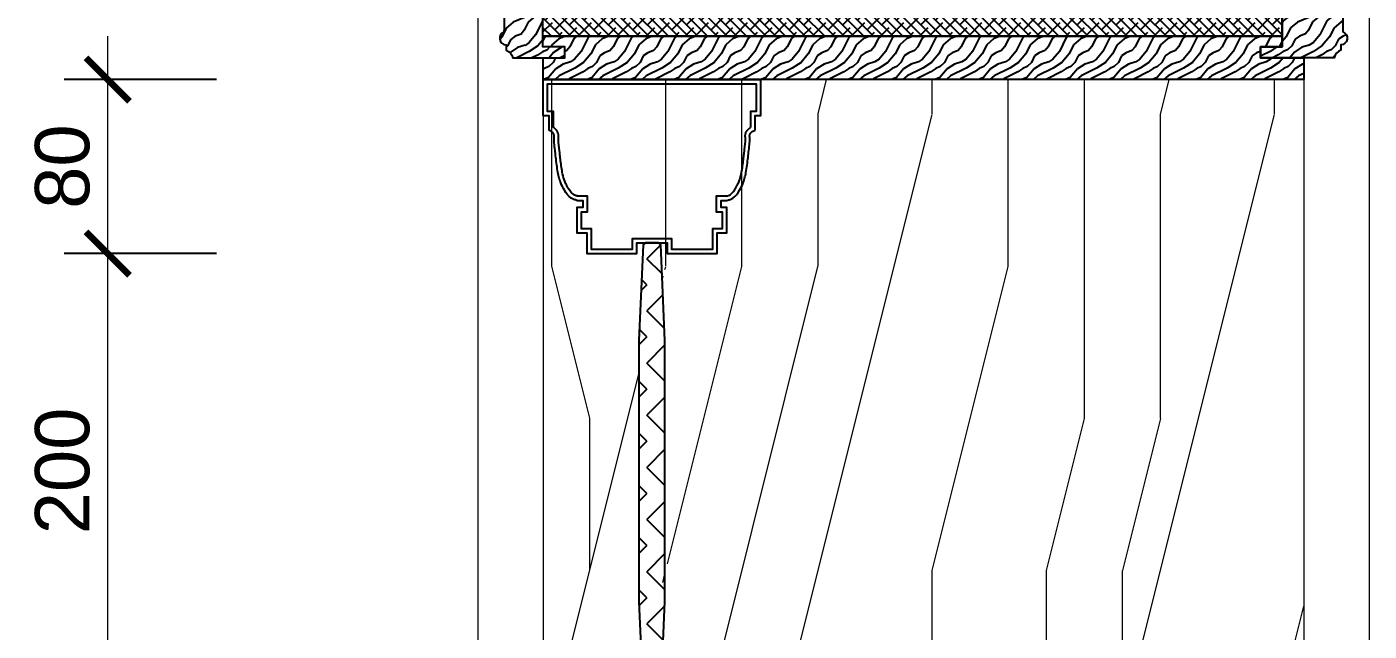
# Model space of a CAD drawing. Header units: millimetres. Extents: x 92928 to 223128, y -11456 to 21098.
# Drawn here: x 185241 to 185858, y 4092 to 4370 of the extents above; entities that cross this region are included whole.
import ezdxf

# ---------------------------------------------------------------- set-up
doc = ezdxf.new("R2010")
doc.units = ezdxf.units.MM
doc.layers.get('Defpoints').update_dxf_attribs({"color": 250})
for name, color, linetype, lineweight in [('_ACM-A-ANNO-DIMS', 2, 'Continuous', 13), ('_ACM-A-ANNO-DIMS @ 10', 2, 'Continuous', 13), ('_ACM-A-DETL-THIN', 2, 'Continuous', 9), ('_ACM-A-ELVE-HACH', 251, 'Continuous', 9)]:
    doc.layers.add(name, color=color, linetype=linetype, lineweight=lineweight)
for name, color, linetype in [('I-DETL-LW01', 1, 'Continuous'), ('I-DETL-LW02', 2, 'Continuous'), ('I-DETL-LW251', 251, 'Continuous'), ('PE-尺寸标注', 44, 'Continuous'), ('Structure【大样结构线】', 30, 'Continuous')]:
    doc.layers.add(name, color=color, linetype=linetype)
doc.styles.add('Arial', font='ARIALUNI.ttf')
doc.dimstyles.new('Aec-Arch-M-注释性', dxfattribs={"dimscale": 2, "dimtxt": 2.5, "dimasz": 2, "dimexe": 2, "dimexo": 2, "dimgap": 0.8, "dimtad": 1, "dimdec": 0, "dimrnd": 5, "dimzin": 3, "dimdsep": 46, "dimtxsty": 'Arial', "dimblk": 'WALL TYPE$0$_ArchTick', "dimcen": 2.5, "dimdle": 2, "dimclrd": 256, "dimclrt": 256, "dimazin": 2, "dimtfac": 0.75, "dimtdec": 0, "dimtix": 1, "dimtmove": 2, "dimatfit": 2, "dimfxl": 5, "dimfxlon": 1, "dimtolj": 1, "dimtzin": 0, "dimlwd": -1, "dimarcsym": 0})

# ---------------------------------------------------------------- blocks, each defined once
blk = doc.blocks.new('海龙_1215174788')
at = {"layer": 'I-DETL-LW01'}
for p, q in [((-54.99961099407665, 0), (54.99961099407665, -30.00060239396589)), ((-54.99961099407665, -30.00060239396589), (54.99961099407665, 0))]:
    blk.add_line(p, q, dxfattribs=at)
blk.add_lwpolyline([(54.99961099407665, -30.00060239396589), (-54.99961099407665, -30.00060239396589), (-54.99961099407665, 0), (54.99961099407665, 0), (54.99961099407665, -30.00060239396589)], close=True, dxfattribs=at)
blk = doc.blocks.new('K_18')
at = {"layer": 'I-DETL-LW01'}
for p, q in [((33.23561780365708, 0), (-33.23561780365708, -20)), ((-33.23561780365708, 0), (33.23561780365708, -20))]:
    blk.add_line(p, q, dxfattribs=at)
blk.add_lwpolyline([(-33.23561780365708, -20), (-33.23561780365708, 0), (33.23561780365708, 0), (33.23561780365708, -20), (-33.23561780365708, -20)], close=True, dxfattribs=at)
blk = doc.blocks.new('K_23')
at = {"layer": 'I-DETL-LW251'}
h = blk.add_hatch(dxfattribs=at)
h.set_pattern_fill('ANSI38', color=250, angle=-180)
h.set_pattern_definition([(224.9999999999999, (39382.28093701071, 12629.77147991466), (2.245064030267287, -2.24506403026729), []), (314.9999999999999, (39382.28093701071, 12629.77147991466), (6.735192090801863, -2.245064030267293), [7.9375, -4.7625])])
h.paths.add_polyline_path([(-49.99961099406937, -205.0415876618026), (-59.99961099406937, -205.0415876618026), (-59.99961099406937, -360.0013131033593), (-49.99961099406937, -360.0013131033593)])
h.paths.add_polyline_path([(-49.99961099406937, -20.00006513127482), (-59.99961099406937, -20.00006513127119), (-59.99961099406937, -205.0415876618026), (-49.99961099406937, -205.0415876618026)])
h = blk.add_hatch(dxfattribs=at)
h.set_pattern_fill('ANSI38', color=250, angle=-270.0000000000001)
h.set_pattern_definition([(134.9999999999999, (39382.28093701071, 12570.7273935948), (-2.24506403026729, -2.245064030267287), []), (224.9999999999999, (39382.28093701071, 12570.7273935948), (-2.245064030267292, -6.735192090801863), [7.9375, -4.7625])])
h.paths.add_polyline_path([(-49.99961099406937, -350.0011861415369), (59.99961099406937, -350.0011861415369), (59.99961099406937, -360.0011861415369), (-49.99961099406937, -360.0011861415369)])
at = {"layer": 'PE-尺寸标注'}
h = blk.add_hatch(dxfattribs=at)
h.set_pattern_fill('木纹面1', color=250, scale=5, angle=-270.0000000000001, style=0, pattern_type=2)
h.set_pattern_definition([(153.43494882, (-140730.9569070329, -13591.31806579485), (1.019987084581358e-09, 19.9999999776412), [4.62136835, -17.7393114]), (130.6012946499999, (-140748.2508732829, -13604.47510514485), (-1.801354211260634e-08, 19.99999998960277), [4.1580665, -88.037378]), (130.6012946499999, (-140768.2508732829, -13594.47510514485), (-1.801354211260634e-08, 19.99999998960277), [4.1580665, -88.037378]), (130.6012946499999, (-140788.2508732829, -13584.47510514485), (1.452602781483031e-08, 19.99999995163994), [4.1580665, -88.037378]), (153.43494882, (-140728.1620350329, -13601.46550179485), (1.019987084581358e-09, 19.9999999776412), [4.2370078, -18.12367195]), (140.1944289099999, (-140731.9517300329, -13599.57065429484), (-7.906845280639833e-10, 20.00000001048198), [2.2404905, -75.862006]), (140.1944289099999, (-140751.9517300329, -13589.57065429484), (-7.906845280639833e-10, 20.00000001048198), [2.2404905, -75.862006]), (140.1944289099999, (-140771.9517300329, -13579.57065429484), (-7.906845280639833e-10, 20.00000001048198), [2.2404905, -75.862006]), (111.8014094899999, (-140733.6729225329, -13598.13632724485), (2.658085606156288e-08, 19.99999999207265), [2.86871215, -50.9829359]), (123.69006753, (-140734.7383354829, -13595.47279484485), (1.246420043933127e-08, 20.00000002516126), [2.521813, -33.53369975]), (153.4349487999999, (-140736.1371856329, -13593.37451959484), (8.001303720482538e-09, 19.9999999776412), [3.3552885, -19.0053909]), (134.9999999999999, (-140739.1382472329, -13591.87398879484), (1.40896279729176e-14, 19.99999996643937), [2.7178182, -53.8507243]), (134.9999999999999, (-140759.1382472329, -13581.87398879484), (1.40896279729176e-14, 19.99999996643937), [2.7178182, -53.8507243]), (111.8014094899999, (-140741.0600348829, -13589.95220114485), (2.658085606156288e-08, 19.99999999207265), [2.19237, -51.65927799999999]), (153.4349487999999, (-140727.6998741829, -13607.94658224485), (8.001303720482538e-09, 19.9999999776412), [7.1895999, -15.1710799]), (140.1944289099999, (-140734.1304478329, -13604.73129539485), (-7.906845280639833e-10, 20.00000001048198), [4.573562, -73.5289349]), (140.1944289099999, (-140754.1304478329, -13594.73129539485), (-7.906845280639833e-10, 20.00000001048198), [4.573562, -73.5289349]), (140.1944289099999, (-140774.1304478329, -13584.73129539485), (-7.906845280639833e-10, 20.00000001048198), [4.573562, -73.5289349]), (123.69006753, (-140737.6439553829, -13601.80337244485), (1.246420043933127e-08, 20.00000002516126), [2.2405595, -33.8149534]), (105.9453958999999, (-140738.8867940829, -13599.93911439485), (1.449476101023982e-06, 19.99999999510854), [3.5624845, -69.23861445]), (123.69006753, (-140739.8654837829, -13596.51370029484), (1.246420043933127e-08, 20.00000002516126), [4.0929665, -31.9625462]), (140.1944289099999, (-140742.1358531329, -13593.10814629485), (-7.906845280639833e-10, 20.00000001048198), [5.197338, -72.905159]), (140.1944289099999, (-140762.1358531329, -13583.10814629485), (-7.906845280639833e-10, 20.00000001048198), [5.197338, -72.905159]), (140.1944288999999, (-140782.1358531329, -13573.10814629485), (2.699973234775094e-09, 20.00000001048198), [5.197338, -72.905159]), (111.8014094899999, (-140746.1285608829, -13589.78088644485), (2.658085606156288e-08, 19.99999999207265), [5.7145015, -48.137147]), (140.1944289099999, (-140735.0903845329, -13609.25132704485), (-7.906845280639833e-10, 20.00000001048198), [5.214066750000001, -72.88842999999999]), (140.1944289099999, (-140755.0903845329, -13599.25132704485), (-7.906845280639833e-10, 20.00000001048198), [5.214066750000001, -72.88842999999999]), (140.1944289099999, (-140775.0903845329, -13589.25132704485), (-7.906845280639833e-10, 20.00000001048198), [5.214066750000001, -72.88842999999999]), (123.69006753, (-140739.0959415329, -13605.91336284485), (1.246420043933127e-08, 20.00000002516126), [4.838075, -31.21743775]), (116.5650511799999, (-140741.7796227329, -13601.88784114485), (-1.019961125771446e-09, 19.9999999776412), [7.985959999999994, -81.45675899999992]), (116.5650511799999, (-140761.7796227329, -13591.88784114485), (-1.019961125771446e-09, 19.9999999776412), [7.985959999999994, -81.45675899999992]), (130.6012946499999, (-140745.3510710329, -13594.74496004485), (-1.801354211260634e-08, 19.99999998960277), [4.319301400000001, -87.87614315]), (130.6012946499999, (-140765.3510710329, -13584.74496004485), (-1.801354211260634e-08, 19.99999998960277), [4.319301400000001, -87.87614315]), (130.6012946499999, (-140785.3510710329, -13574.74496204485), (-1.801354211260634e-08, 19.99999998960277), [4.319301400000001, -87.87614315]), (123.69006753, (-140741.8742600829, -13607.91663754485), (1.246420043933127e-08, 20.00000002516126), [2.73579165, -33.31972211]), (116.5650512, (-140743.3918042329, -13605.64032129484), (-8.001275541226578e-09, 19.9999999776412), [7.1580762, -82.28464299999999]), (116.5650512, (-140763.3918042329, -13595.64032129484), (8.144144213551995e-08, 20.00000002236256), [7.1580762, -82.28464299999999]), (130.6012946499999, (-140746.5929930329, -13599.23794329485), (-1.801354211260634e-08, 19.99999998960277), [1.700823, -90.49462155]), (130.6012946499999, (-140766.5929930329, -13589.23794329485), (-1.801354211260634e-08, 19.99999998960277), [1.700823, -90.49462155]), (130.6012946499999, (-140786.5929930329, -13579.23794354485), (-1.801354211260634e-08, 19.99999998960277), [1.700823, -90.49462155])])
edge = h.paths.add_edge_path()
edge.add_line((-64.99929409782635, -20.00000415857539), (59.99961099406937, -20.00076633012395))
edge.add_line((59.99961099406937, -20.00076633012395), (59.99961099406937, -20.00071889169521))
edge.add_line((59.99961099406937, -20.00071889169521), (79.99961099406937, -20.00071889169521))
edge.add_line((79.99961099406937, -20.00071889169521), (79.99961099406937, 9.999652404396329))
edge.add_line((79.99961099406937, 9.999652404396329), (22.99266950390302, 10))
edge.add_arc((18.90004016371677, 11.19191495746054), 4.26266069280344, 260.886079551256, 343.7626167165591, ccw=False)
edge.add_arc((16.33341725327773, 4.808273027307223), 2.882226526280218, 48.98642283153394, 176.7599828102528)
edge.add_arc((1.533748628949979, -14.25924164853132), 22.6261819559395, 58.20282594837902, 121.7946807328179)
edge.add_arc((-14.43534059263766, 4.302694004842124), 4.102787472584965, 9.384517183764448, 139.234296743679)
edge.add_arc((-23.32189807837131, -3.273613022542122), 11.77156623235124, 60.59744438811473, 123.6714147726934)
edge.add_arc((-55.1030349455832, 38.82980278527066), 41.00637843885896, 265.84042374831006, 308.01522969566884, ccw=False)
edge.add_arc((-60.96015037057805, -3.150675527382191), 3.079146203867104, 20.57501200568215, 178.5813449604219)
edge.add_line((-64.03835276034079, -3.074443037097808), (-66.42360665739398, -3.074195844528731))
edge.add_arc((-70.88955782193807, -1.408315672022582), 4.766537165830334, 280.7645598541669, 339.5435792437277, ccw=False)
edge.add_line((-69.99929409782635, -6.090975926083047), (-69.99929409782635, -29.99997367143988))
edge.add_line((-69.99929409782635, -29.99997367143988), (-64.99929409782635, -29.99997367143988))
edge.add_line((-64.99929409782635, -29.99997367143988), (-64.99929409782635, -19.99997367143988))
h = blk.add_hatch(dxfattribs=at)
h.set_pattern_fill('木纹面1', color=250, scale=5, angle=-270.0000000000001, style=0, pattern_type=2)
h.set_pattern_definition([(153.43494882, (39381.41441451071, 12647.70474116466), (1.01998432603116e-09, 19.9999999776412), [4.62136835, -17.7393114]), (130.6012946499999, (39364.12044826074, 12634.54770181465), (-1.801354487115654e-08, 19.99999998960277), [4.1580665, -88.037378]), (130.6012946499999, (39344.12044826074, 12644.54770181465), (-1.801354487115654e-08, 19.99999998960277), [4.1580665, -88.037378]), (130.6012946499999, (39324.12044826074, 12654.54770181465), (1.452602505628012e-08, 19.99999995163994), [4.1580665, -88.037378]), (153.43494882, (39384.20928651071, 12637.55730516466), (1.01998432603116e-09, 19.9999999776412), [4.2370078, -18.12367195]), (140.1944289099999, (39380.41959151073, 12639.45215266468), (-7.90687286614186e-10, 20.00000001048198), [2.2404905, -75.862006]), (140.1944289099999, (39360.41959151073, 12649.45215266468), (-7.90687286614186e-10, 20.00000001048198), [2.2404905, -75.862006]), (140.1944289099999, (39340.41959151073, 12659.45215266468), (-7.90687286614186e-10, 20.00000001048198), [2.2404905, -75.862006]), (111.8014094899999, (39378.69839901073, 12640.88647971468), (2.658085330301268e-08, 19.99999999207265), [2.86871215, -50.9829359]), (123.6900675299999, (39377.63298606072, 12643.55001211466), (1.246419768078106e-08, 20.00000002516126), [2.521813, -33.53369975]), (153.4349487999999, (39376.23413591072, 12645.64828736466), (8.001300961932341e-09, 19.9999999776412), [3.355288499999994, -19.00539089999995]), (134.9999999999999, (39373.23307431073, 12647.14881816468), (1.133107777628205e-14, 19.99999996643937), [2.7178182, -53.8507243]), (134.9999999999999, (39353.23307431073, 12657.14881816468), (1.133107777628205e-14, 19.99999996643937), [2.7178182, -53.8507243]), (111.8014094899999, (39371.31128666073, 12649.07060581466), (2.658085330301268e-08, 19.99999999207265), [2.19237, -51.65927799999999]), (153.4349487999999, (39384.67144736071, 12631.07622471466), (8.001300961932341e-09, 19.9999999776412), [7.189599899999988, -15.17107989999997]), (140.1944289099999, (39378.24087371072, 12634.29151156466), (-7.90687286614186e-10, 20.00000001048198), [4.573562, -73.5289349]), (140.1944289099999, (39358.24087371072, 12644.29151156466), (-7.90687286614186e-10, 20.00000001048198), [4.573562, -73.5289349]), (140.1944289099999, (39338.24087371072, 12654.29151156466), (-7.90687286614186e-10, 20.00000001048198), [4.573562, -73.5289349]), (123.6900675299999, (39374.72736616072, 12637.21943451467), (1.246419768078106e-08, 20.00000002516126), [2.2405595, -33.8149534]), (105.9453958999999, (39373.48452746071, 12639.08369256466), (1.449476098265431e-06, 19.99999999510854), [3.5624845, -69.23861445]), (123.6900675299999, (39372.50583776072, 12642.50910666465), (1.246419768078106e-08, 20.00000002516126), [4.0929665, -31.9625462]), (140.1944289099999, (39370.23546841071, 12645.91466066465), (-7.90687286614186e-10, 20.00000001048198), [5.197338, -72.905159]), (140.1944289099999, (39350.23546841071, 12655.91466066465), (-7.90687286614186e-10, 20.00000001048198), [5.197338, -72.905159]), (140.1944288999999, (39330.23546841071, 12665.91466066465), (2.699970476224892e-09, 20.00000001048198), [5.197338, -72.905159]), (111.8014094899999, (39366.24276066071, 12649.24192051467), (2.658085330301268e-08, 19.99999999207265), [5.7145015, -48.137147]), (140.1944289099999, (39377.28093701071, 12629.77147991466), (-7.90687286614186e-10, 20.00000001048198), [5.214066750000001, -72.88842999999999]), (140.1944289099999, (39357.28093701071, 12639.77147991466), (-7.90687286614186e-10, 20.00000001048198), [5.214066750000001, -72.88842999999999]), (140.1944289099999, (39337.28093701071, 12649.77147991466), (-7.90687286614186e-10, 20.00000001048198), [5.214066750000001, -72.88842999999999]), (123.6900675299999, (39373.27538001072, 12633.10944411467), (1.246419768078106e-08, 20.00000002516126), [4.838075, -31.21743775]), (116.5650511799999, (39370.59169881072, 12637.13496581468), (-1.019963884321644e-09, 19.9999999776412), [7.985959999999983, -81.45675899999974]), (116.5650511799999, (39350.59169881072, 12647.13496581468), (-1.019963884321644e-09, 19.9999999776412), [7.985959999999983, -81.45675899999974]), (130.6012946499999, (39367.02025051072, 12644.27784691469), (-1.801354487115654e-08, 19.99999998960277), [4.319301400000001, -87.87614315]), (130.6012946499999, (39347.02025051072, 12654.27784691469), (-1.801354487115654e-08, 19.99999998960277), [4.319301400000001, -87.87614315]), (130.6012946499999, (39327.02025051072, 12664.27784491467), (-1.801354487115654e-08, 19.99999998960277), [4.319301400000001, -87.87614315]), (123.6900675299999, (39370.49706146074, 12631.10616941468), (1.246419768078106e-08, 20.00000002516126), [2.73579165, -33.31972211]), (116.5650511999999, (39368.97951731074, 12633.38248566465), (-8.001278299776775e-09, 19.9999999776412), [7.158076199999983, -82.28464299999972]), (116.5650511999999, (39348.97951731074, 12643.38248566465), (8.144143937696974e-08, 20.00000002236256), [7.158076199999983, -82.28464299999972]), (130.6012946499999, (39365.77832851073, 12639.78486366468), (-1.801354487115654e-08, 19.99999998960277), [1.700823, -90.49462155]), (130.6012946499999, (39345.77832851073, 12649.78486366468), (-1.801354487115654e-08, 19.99999998960277), [1.700823, -90.49462155]), (130.6012946499999, (39325.77832851073, 12659.78486341468), (-1.801354487115654e-08, 19.99999998960277), [1.700823, -90.49462155])])
h.paths.add_polyline_path([(-59.99961099406937, -205.0415876618026), (-79.99961099406937, -205.0415876618026), (-79.99961099406937, -369.8874311849904), (-69.99961099406937, -369.8874311849904), (-69.99961099406937, -350.0014350499514), (-64.99929409782635, -350.0014350499514), (-64.99929409782635, -360.0014045628159), (-59.99961099406937, -360.0013740776303)])
h.paths.add_polyline_path([(-69.99961099406937, -20.11343685374413), (-79.99961099406937, -20.11343685374595), (-79.99961099406937, -205.0415876618026), (-59.99961099406937, -205.0415876618026), (-59.99961099406937, -20.00003464379006), (-64.99929409782635, -20.00000415857539), (-64.99913564970484, -29.99997367143988), (-69.99945254594786, -29.99997367143988)])
h = blk.add_hatch(dxfattribs=at)
h.set_pattern_fill('木纹面1', color=250, scale=5, angle=89.99999999999994, pattern_type=2)
h.set_pattern_definition([(153.43494882, (-70.86581659782678, -382.0676067887362), (1.019991983168549e-09, 19.9999999776412), [4.62136835, -17.7393114]), (130.6012946499999, (-88.15978284782614, -395.2246461387367), (-1.801353721401914e-08, 19.99999998960277), [4.1580665, -88.037378]), (130.6012946499999, (-108.1597828478261, -385.2246461387367), (-1.801353721401914e-08, 19.99999998960277), [4.1580665, -88.037378]), (130.6012946499999, (-128.1597828478261, -375.2246461387367), (1.452603271341749e-08, 19.99999995163994), [4.1580665, -88.037378]), (153.43494882, (-68.0709445978282, -392.2150427887373), (1.019991983168549e-09, 19.9999999776412), [4.2370078, -18.12367195]), (140.1944289099999, (-71.86063959781313, -390.3201952887357), (-7.906796294767842e-10, 20.00000001048198), [2.2404905, -75.862006]), (140.1944289099999, (-91.86063959781313, -380.3201952887357), (-7.906796294767842e-10, 20.00000001048198), [2.2404905, -75.862006]), (140.1944289099999, (-111.8606395978131, -370.3201952887357), (-7.906796294767842e-10, 20.00000001048198), [2.2404905, -75.862006]), (111.8014094899999, (-73.58183209781419, -388.8858682387363), (2.658086096015007e-08, 19.99999999207265), [2.86871215, -50.98293589999999]), (123.6900675299999, (-74.6472450478177, -386.2223358387364), (1.246420533791847e-08, 20.00000002516126), [2.521813, -33.53369975]), (153.4349487999999, (-76.04609519781661, -384.124060588736), (8.00130861906973e-09, 19.9999999776412), [3.3552885, -19.0053909]), (134.9999999999999, (-79.0471567978384, -382.6235297887361), (1.898821516128703e-14, 19.99999996643937), [2.7178182, -53.8507243]), (134.9999999999999, (-99.0471567978384, -372.6235297887361), (1.898821516128703e-14, 19.99999996643937), [2.7178182, -53.8507243]), (111.8014094899999, (-80.96894444781356, -380.7017421387372), (2.658086096015007e-08, 19.99999999207265), [2.192369999999999, -51.65927799999999]), (153.4349487999999, (-67.60878374782624, -398.6961232387366), (8.00130861906973e-09, 19.9999999776412), [7.1895999, -15.1710799]), (140.1944289099999, (-74.03935739782173, -395.4808363887369), (-7.906796294767842e-10, 20.00000001048198), [4.573562, -73.5289349]), (140.1944289099999, (-94.03935739782173, -385.4808363887369), (-7.906796294767842e-10, 20.00000001048198), [4.573562, -73.5289349]), (140.1944289099999, (-114.0393573978217, -375.4808363887369), (-7.906796294767842e-10, 20.00000001048198), [4.573562, -73.5289349]), (123.6900675299999, (-77.55286494782194, -392.5529134387361), (1.246420533791847e-08, 20.00000002516126), [2.2405595, -33.8149534]), (105.9453958999999, (-78.79570364783285, -390.6886553887362), (1.449476105922569e-06, 19.99999999510854), [3.5624845, -69.23861445]), (123.6900675299999, (-79.77439334781957, -387.263241288736), (1.246420533791847e-08, 20.00000002516126), [4.0929665, -31.9625462]), (140.1944289099999, (-82.04476269782754, -383.857687288737), (-7.906796294767842e-10, 20.00000001048198), [5.197338, -72.905159]), (140.1944289099999, (-102.0447626978275, -373.857687288737), (-7.906796294767842e-10, 20.00000001048198), [5.197338, -72.905159]), (140.1944288999999, (-122.0447626978275, -363.857687288737), (2.699978133362294e-09, 20.00000001048198), [5.197338, -72.905159]), (111.8014094899999, (-86.03747044783086, -380.5304274387363), (2.658086096015007e-08, 19.99999999207265), [5.714501499999999, -48.13714699999999]), (140.1944289099999, (-74.99929409782635, -400.0008680387364), (-7.906796294767842e-10, 20.00000001048198), [5.214066750000001, -72.88842999999999]), (140.1944289099999, (-94.99929409782635, -390.0008680387364), (-7.906796294767842e-10, 20.00000001048198), [5.214066750000001, -72.88842999999999]), (140.1944289099999, (-114.9992940978264, -380.0008680387364), (-7.906796294767842e-10, 20.00000001048198), [5.214066750000001, -72.88842999999999]), (123.6900675299999, (-79.00485109782312, -396.6629038387364), (1.246420533791847e-08, 20.00000002516126), [4.838075, -31.21743775]), (116.5650511799999, (-81.68853229781962, -392.6373821387369), (-1.019956227184255e-09, 19.9999999776412), [7.985959999999999, -81.45675899999999]), (116.5650511799999, (-101.6885322978196, -382.6373821387369), (-1.019956227184255e-09, 19.9999999776412), [7.985959999999999, -81.45675899999999]), (130.6012946499999, (-85.25998059782432, -385.4945010387364), (-1.801353721401914e-08, 19.99999998960277), [4.319301400000001, -87.87614315]), (130.6012946499999, (-105.2599805978243, -375.4945010387364), (-1.801353721401914e-08, 19.99999998960277), [4.319301400000001, -87.87614315]), (130.6012946499999, (-125.2599805978243, -365.4945030387371), (-1.801353721401914e-08, 19.99999998960277), [4.319301400000001, -87.87614315]), (123.6900675299999, (-81.78316964782425, -398.6661785387369), (1.246420533791847e-08, 20.00000002516126), [2.73579165, -33.31972211]), (116.5650511999999, (-83.30071379782748, -396.3898622887355), (-8.001270642639386e-09, 19.9999999776412), [7.158076199999999, -82.28464299999997]), (116.5650511999999, (-103.3007137978275, -386.3898622887355), (8.144144703410716e-08, 20.00000002236256), [7.158076199999999, -82.28464299999997]), (130.6012946499999, (-86.50190259783994, -389.9874842887366), (-1.801353721401914e-08, 19.99999998960277), [1.700823, -90.49462155]), (130.6012946499999, (-106.5019025978399, -379.9874842887366), (-1.801353721401914e-08, 19.99999998960277), [1.700823, -90.49462155]), (130.6012946499999, (-126.5019025978399, -369.9874845387367), (-1.801353721401914e-08, 19.99999998960277), [1.700823, -90.49462155])])
h.paths.add_polyline_path([(79.99961098009953, -346.8006141457554), (59.99961098009953, -346.8006141457554), (59.99961099406937, -360.0006423912964), (-64.99929409782635, -360.0014045628159), (-64.99929409782635, -350.0014350499514), (-69.99929409782635, -350.0014350499514), (-69.99929409782635, -383.9098921126242, -0.2622472454661372), (-66.42360665739398, -386.9266721942076), (-64.03835276034079, -386.9264250016095, 0.8243827968843872), (-58.07741399548831, -387.9323072633379, -0.1861280918310375), (-29.84839920126251, -396.5239153989787, 0.2823776289364128), (-17.54273459775141, -396.9825483336135, 0.6361491608280783), (-10.3874637586996, -394.9725599377671, 0.2848190696675716), (13.45579787058523, -394.9720411486887, 0.6234963798739495), (18.2248433958448, -396.9839368946232, -0.3782502001718004), (22.99266950390302, -400.0008680387364), (79.99961099406937, -400.0005204431327)])
at = {"layer": 'I-DETL-LW01'}
for points in [[(-59.99961099406937, -205.0415876618026), (-59.99955002329079, -20.000065131273), (-49.99955002329079, -20.000065131273), (-49.99961099406937, -205.0415876618026)], [(-49.99961099406937, -205.0415876618026), (-49.99961099406937, -360.0013131033593), (-59.99961099406937, -360.0013131033593), (-59.99961099406937, -205.0415876618026)]]:
    blk.add_lwpolyline(points, dxfattribs=at)
blk.add_lwpolyline([(-49.99961099406937, -350.0011861415369), (59.99961099406937, -350.0011861415369), (59.99961099406937, -360.0011861415369), (-49.99961099406937, -360.0011861415369)], close=True, dxfattribs=at)
at = {"layer": 'I-DETL-LW02'}
for points in [[(-64.99929409782635, -20.00000415857539), (59.99961099406937, -20.00076633012395), (59.99961099406937, -20.00071889169521), (79.99961099406937, -20.00071889169521), (79.99961099406937, 9.999652404396329), (22.99266950390302, 10, -0.3782502001718009), (18.2248433958448, 6.983068855886813, 0.6234963798739479), (13.45579787058523, 4.97117310995236, 0.2848190696675714), (-10.3874637586996, 4.971691899059806, 0.6361491608280843), (-17.54273459775141, 6.981680294906255, 0.2823776289364123), (-29.84839920126251, 6.523047360242344, -0.1861280918310402), (-58.07741399548831, -2.068560775369406, 0.8243827968840718), (-64.03835276034079, -3.074443037097808), (-66.42360665739398, -3.074195844528731, -0.2622472454661371), (-69.99929409782635, -6.090975926083047), (-69.99929409782635, -29.99997367143988), (-64.99929409782635, -29.99997367143988), (-64.99929409782635, -19.99997367143988)], [(-64.99929409782635, -360.0014045628159), (59.99961099406937, -360.0006423912964), (59.99961098009953, -346.8006141457554), (79.99961098009953, -346.8006141457554), (79.99961099406937, -400.0005204431327), (22.99266950390302, -400.0008680387364, 0.3782502001718009), (18.2248433958448, -396.9839368946232, -0.6234963798739479), (13.45579787058523, -394.9720411486887, -0.2848190696675714), (-10.3874637586996, -394.9725599377671, -0.6361491608280843), (-17.54273459775141, -396.9825483336135, -0.2823776289364123), (-29.84839920126251, -396.5239153989787, 0.1861280918310402), (-58.07741399548831, -387.9323072633379, -0.8243827968840718), (-64.03835276034079, -386.9264250016095), (-66.42360665739398, -386.9266721942076, 0.2622472454661371), (-69.99929409782635, -383.9098921126242), (-69.99929409782635, -350.0014350499514), (-64.99929409782635, -350.0014350499514), (-64.99929409782635, -360.0014350499514)]]:
    blk.add_lwpolyline(points, format="xyb", dxfattribs=at)
for points in [[(-79.99961099406937, -205.0415876618026), (-79.99961099406937, -20.11343685374595), (-69.99961099406937, -20.11343685374595), (-69.99961099406937, -29.99997367143988), (-64.99929409782635, -29.99997367143988), (-64.99929409782635, -20.00000415857539), (-59.99961099406937, -20.00003464379006), (-59.99961099406937, -205.0415876618026)], [(-59.99961099406937, -205.0415876618026), (-59.99961099406937, -360.0013740776303), (-64.99929409782635, -360.0014045628159), (-64.99929409782635, -350.0014350499514), (-69.99961099406937, -350.0014350499514), (-69.99961099406937, -369.8874311849904), (-79.99961099406937, -369.8874311849904), (-79.99961099406937, -205.0415876618026)]]:
    blk.add_lwpolyline(points, dxfattribs=at)
at = {"rotation": 270}
for p in [(-29.99961099406937, -53.35292336297789), (-29.99961099406937, -286.7649659439012)]:
    blk.add_blockref('K_18', p, dxfattribs=at)
at = {"layer": 'I-DETL-LW01', "xscale": -1}
blk.add_blockref('海龙_1215174788', (5, -320.0005837475728), dxfattribs=at)
blk = doc.blocks.new('K_1223214097')
at = {"layer": 'Structure【大样结构线】'}
h = blk.add_hatch(dxfattribs=at)
h.set_pattern_fill('玻璃剖面', color=251, scale=12.00000030630508, angle=90.00000000000001, pattern_type=2)
h.set_pattern_definition([(225, (5.999953109334456, -261.0318787758874), (-12.0000002861687, -24.00000057233741), [16.9705631531808, -16.97056243318078]), (135, (5.999953109334456, -285.031879388494), (-12.00000096499124, 23.99999989351487), [16.9705631531808, -16.97056243318078])])
h.paths.add_polyline_path([(-6.00004719698336, -240.0318500440044), (-4.044447781692725, -284.032865580753), (-3.00004719698336, -285.031879388494), (2.999953109334456, -285.031879388494), (4.044353694043821, -284.032865580753), (5.999953109334456, -240.0318500440044), (5.999953109334456, -120.0318245784729), (4.044353736622725, -76.03085228300188), (2.999953109334456, -75.03183847715263), (-3.00004719698336, -75.03183847715263), (-4.044447824271629, -76.03085228300188), (-6.00004719698336, -120.0318245784729)])
at = {"layer": 'I-DETL-LW01', "elevation": 0.4748328055727624}
for points in [[(-45.28538015813683, -22.08453410302172), (-45.28539676719811, -14.64715819602134), (-48.00005054211942, -14.64716425837833), (-48.00007878514589, -2.000218852743274), (48.00000019851723, -2.000004466361133), (48.00007191079203, -14.64694783111918), (45.28542019144516, -14.64695112343179), (45.28542921162443, -22.08444777666591)], [(-34.48766516186879, -53.54227555601392), (-29.77291403349955, -53.54226502706297), (-29.77289759420091, -60.90362031172845), (-32.48755717067979, -60.90362637405633), (-32.4875403677579, -68.42833962029545), (-27.96312738131383, -68.42796330549754), (-27.96310593580711, -78.03178719626158), (-9.00004719698336, -78.0318340107624), (-9.00004719698336, -73.03183847715263), (8.999957575724693, -73.03183847715263), (8.999946409690892, -78.03186527540674), (27.96301154186949, -78.03191208990756), (27.96303298766725, -68.42796330546844), (32.48744597411132, -68.42833962032455), (32.48746277703322, -60.90362637405633), (29.77280320055434, -60.90362031172845), (29.77281963985297, -53.54226502709207), (34.48757076822221, -53.54227555601392)]]:
    blk.add_lwpolyline(points, dxfattribs=at)
at = {"layer": 'I-DETL-LW01'}
for points, knots in [([(-42.96836328264908, -26.44989896693733, 0.4748328055727624), (-42.95804408818367, -26.34687087553903, 0.4748328055727624), (-42.93939879996469, -26.18631181662204, 0.4748328055727624), (-42.93571840220829, -25.89482963975752, 0.4748328055727624), (-42.93705099722138, -25.81715588318184, 0.4748328055727624), (-42.94410925442935, -25.67071185575332, 0.4748328055727624), (-42.94972505499027, -25.59929832769558, 0.4748328055727624), (-42.97171386500122, -25.39051845893846, 0.4748328055727624), (-42.99290252407081, -25.25987056264421, 0.4748328055727624), (-43.04532103019301, -25.00665540024056, 0.4748328055727624), (-43.07724291982595, -24.8818940272904, 0.4748328055727624), (-43.18934513648855, -24.51390184130287, 0.4748328055727624), (-43.28715809169807, -24.27475922045414, 0.4748328055727624), (-43.51628532874747, -23.82915773693821, 0.4748328055727624), (-43.64643277699361, -23.62312029342866, 0.4748328055727624), (-43.96852841638611, -23.18797587731387, 0.4748328055727624), (-44.16594781915774, -22.97135152621195, 0.4748328055727624), (-44.57298774254741, -22.58753666674602, 0.4748328055727624), (-44.78635477172793, -22.41565763336257, 0.4748328055727624), (-45.10302242010948, -22.19809168527718, 0.4748328055727624), (-45.19323628835264, -22.13998817576794, 0.4748328055727624), (-45.28538015813683, -22.08453410302172, 0.4748328055727624)], [0, 0, 0, 0, 0.3098845655095271, 0.3098845655095271, 0.411144496597551, 0.411144496597551, 0.512404427685575, 0.512404427685575, 0.7149242898616229, 0.7149242898616229, 0.9174441520376708, 0.9174441520376708, 1.322483876389767, 1.322483876389767, 1.727523600741862, 1.727523600741862, 2.247729373093798, 2.247729373093798, 2.767935145445734, 2.767935145445734, 2.968898681536081, 2.968898681536081, 2.968898681536081, 2.968898681536081]), ([(42.9682688890025, -26.44989896693733, 0.4748328055727624), (42.95794969450799, -26.34687087553903, 0.4748328055727624), (42.93930440631812, -26.18631181662204, 0.4748328055727624), (42.93562400856172, -25.89482963975752, 0.4748328055727624), (42.9369566035748, -25.81715588318184, 0.4748328055727624), (42.94401486078277, -25.67071185575332, 0.4748328055727624), (42.94963066134369, -25.59929832769558, 0.4748328055727624), (42.97161947135464, -25.39051845893846, 0.4748328055727624), (42.99280813042424, -25.25987056264421, 0.4748328055727624), (43.04522663654643, -25.00665540024056, 0.4748328055727624), (43.07714852617937, -24.8818940272904, 0.4748328055727624), (43.18925074284198, -24.51390184130287, 0.4748328055727624), (43.2870636980515, -24.27475922045414, 0.4748328055727624), (43.51619093507179, -23.82915773693821, 0.4748328055727624), (43.64633838334703, -23.62312029342866, 0.4748328055727624), (43.96843402271043, -23.18797587731387, 0.4748328055727624), (44.16585342551116, -22.97135152621195, 0.4748328055727624), (44.57289334890083, -22.58753666674602, 0.4748328055727624), (44.78626037808135, -22.41565763336257, 0.4748328055727624), (45.10297381776036, -22.19806022444391, 0.4748328055727624), (45.19323552260175, -22.13992787443567, 0.4748328055727624), (45.28542921162443, -22.08444777666591, 0.4748328055727624)], [0, 0, 0, 0, 0.3098845655095271, 0.3098845655095271, 0.411144496597551, 0.411144496597551, 0.512404427685575, 0.512404427685575, 0.7149242898616229, 0.7149242898616229, 0.9174441520376708, 0.9174441520376708, 1.322483876389767, 1.322483876389767, 1.727523600741862, 1.727523600741862, 2.247729373093798, 2.247729373093798, 2.767935145445734, 2.767935145445734, 2.969002965306158, 2.969002965306158, 2.969002965306158, 2.969002965306158]), ([(-42.30214320422965, -34.63131521476316, 0.4748328055727624), (-42.39235843406641, -33.89405350285233, 0.4748328055727624), (-42.48261457297485, -33.15645676990971, 0.4748328055727624), (-42.6777558621543, -31.56837813329184, 0.4748328055727624), (-42.78025162909762, -30.73718725738581, 0.4748328055727624), (-42.90086601223447, -29.46199971728493, 0.4748328055727624), (-42.93668123648968, -29.00418683953467, 0.4748328055727624), (-42.97422940205433, -28.27582048616023, 0.4748328055727624), (-42.98350985030993, -27.99928931592149, 0.4748328055727624), (-42.98964135636925, -27.35638190523605, 0.4748328055727624), (-42.98017518600682, -26.97077691392042, 0.4748328055727624), (-42.9648560276255, -26.48157202423317, 0.4748328055727624), (-42.96217162624816, -26.39894335067947, 0.4748328055727624), (-42.95946127051138, -26.31553014551173, 0.4748328055727624)], [0, 0, 0, 0, 2.228495184004327, 2.228495184004327, 4.794818103090178, 4.794818103090178, 6.251316378011637, 6.251316378011637, 7.16493767645027, 7.16493767645027, 8.410704397879698, 8.410704397879698, 8.660994769450474, 8.660994769450474, 8.660994769450474, 8.660994769450474]), ([(42.30204881058307, -34.63131521476316, 0.4748328055727624), (42.39226404041983, -33.89405350285233, 0.4748328055727624), (42.48252017932828, -33.15645676990971, 0.4748328055727624), (42.67766146850772, -31.56837813329184, 0.4748328055727624), (42.78015723545104, -30.73718725738581, 0.4748328055727624), (42.9007716185879, -29.46199971728493, 0.4748328055727624), (42.9365868428431, -29.00418683953467, 0.4748328055727624), (42.97413500840776, -28.27582048616023, 0.4748328055727624), (42.98341545666335, -27.99928931592149, 0.4748328055727624), (42.98954696272267, -27.35638190523605, 0.4748328055727624), (42.98008079236024, -26.97077691392042, 0.4748328055727624), (42.96476163397892, -26.48157202423317, 0.4748328055727624), (42.96207723260159, -26.39894335067947, 0.4748328055727624), (42.95936687686481, -26.31553014551173, 0.4748328055727624)], [0, 0, 0, 0, 2.228495184004327, 2.228495184004327, 4.794818103090178, 4.794818103090178, 6.251316378011637, 6.251316378011637, 7.16493767645027, 7.16493767645027, 8.410704397879698, 8.410704397879698, 8.660994769450474, 8.660994769450474, 8.660994769450474, 8.660994769450474]), ([(-34.07488410908263, -53.58533521718346, 0.4748328055727624), (-34.3008953606186, -53.53766276082024, 0.4748328055727624), (-34.50699822956813, -53.4938689240953, 0.4748328055727624), (-34.84136989840772, -53.41259940358577, 0.4748328055727624), (-34.97691246838076, -53.37554699569591, 0.4748328055727624), (-35.20191343687475, -53.30375551743782, 0.4748328055727624), (-35.29311438542209, -53.27025643576053, 0.4748328055727624), (-35.48355072730919, -53.19043063314166, 0.4748328055727624), (-35.57926039912854, -53.14534250626457, 0.4748328055727624), (-35.8647555107018, -52.99585642642342, 0.4748328055727624), (-36.05102716668625, -52.87832185567822, 0.4748328055727624), (-36.41329755814513, -52.60938808036735, 0.4748328055727624), (-36.5908397648891, -52.45705069132964, 0.4748328055727624), (-37.23351059350534, -51.83181158854859, 0.4748328055727624), (-37.68044565335731, -51.24578774397378, 0.4748328055727624), (-38.33220896439161, -50.2330681924941, 0.4748328055727624), (-38.5546839130111, -49.86009637711686, 0.4748328055727624), (-38.97504083061358, -49.11931531003211, 0.4748328055727624), (-39.1730944775336, -48.74869614787167, 0.4748328055727624), (-39.61873666179599, -47.85344595400966, 0.4748328055727624), (-39.85375388493412, -47.32746434598812, 0.4748328055727624), (-40.47738687391393, -45.72929777301033, 0.4748328055727624), (-40.79871561090113, -44.59458025821368, 0.4748328055727624), (-41.27687347811298, -42.43722053148667, 0.4748328055727624), (-41.45366442634258, -41.42984100736794, 0.4748328055727624), (-41.7611204063287, -39.40158960581175, 0.4748328055727624), (-41.89063645384158, -38.37717375651118, 0.4748328055727624), (-42.11065834268811, -36.4576370822324, 0.4748328055727624), (-42.20410378053202, -35.56511052843416, 0.4748328055727624), (-42.29820084088715, -34.66604830775759, 0.4748328055727624)], [0, 0, 0, 0, 0.6906378122431207, 0.6906378122431207, 1.253443783829449, 1.253443783829449, 1.739233974797789, 1.739233974797789, 2.225024165766128, 2.225024165766128, 3.196604547702808, 3.196604547702808, 4.168184929639487, 4.168184929639487, 6.767974150939347, 6.767974150939347, 8.13230279401033, 8.13230279401033, 9.496631437081314, 9.496631437081314, 11.41527130855686, 11.41527130855686, 15.25255105150795, 15.25255105150795, 18.42332731816076, 18.42332731816076, 21.59410358481357, 21.59410358481357, 24.30912230598802, 24.30912230598802, 24.30912230598802, 24.30912230598802]), ([(34.07478971543605, -53.58533521718346, 0.4748328055727624), (34.30080096697202, -53.53766276082024, 0.4748328055727624), (34.50690383592155, -53.4938689240953, 0.4748328055727624), (34.84127550476114, -53.41259940358577, 0.4748328055727624), (34.97681807473418, -53.37554699569591, 0.4748328055727624), (35.20181904322817, -53.30375551743782, 0.4748328055727624), (35.29301999177551, -53.27025643576053, 0.4748328055727624), (35.48345633366262, -53.19043063314166, 0.4748328055727624), (35.57916600548197, -53.14534250626457, 0.4748328055727624), (35.86466111705522, -52.99585642642342, 0.4748328055727624), (36.05093277301057, -52.87832185567822, 0.4748328055727624), (36.41320316449855, -52.60938808036735, 0.4748328055727624), (36.59074537124252, -52.45705069132964, 0.4748328055727624), (37.23341619985877, -51.83181158854859, 0.4748328055727624), (37.68035125971073, -51.24578774397378, 0.4748328055727624), (38.33211457074503, -50.2330681924941, 0.4748328055727624), (38.55458951936453, -49.86009637711686, 0.4748328055727624), (38.974946436967, -49.11931531003211, 0.4748328055727624), (39.17300008388702, -48.74869614787167, 0.4748328055727624), (39.61864226814942, -47.85344595400966, 0.4748328055727624), (39.85365949128754, -47.32746434598812, 0.4748328055727624), (40.47729248026735, -45.72929777301033, 0.4748328055727624), (40.79862121725455, -44.59458025821368, 0.4748328055727624), (41.2767790844664, -42.43722053148667, 0.4748328055727624), (41.45357003269601, -41.42984100736794, 0.4748328055727624), (41.76102601268212, -39.40158960581175, 0.4748328055727624), (41.890542060195, -38.37717375651118, 0.4748328055727624), (42.11056394904153, -36.4576370822324, 0.4748328055727624), (42.20400938688545, -35.56511052843416, 0.4748328055727624), (42.29810644724057, -34.66604830775759, 0.4748328055727624)], [0, 0, 0, 0, 0.6906378122431207, 0.6906378122431207, 1.253443783829449, 1.253443783829449, 1.739233974797789, 1.739233974797789, 2.225024165766128, 2.225024165766128, 3.196604547702808, 3.196604547702808, 4.168184929639487, 4.168184929639487, 6.767974150939347, 6.767974150939347, 8.13230279401033, 8.13230279401033, 9.496631437081314, 9.496631437081314, 11.41527130855686, 11.41527130855686, 15.25255105150795, 15.25255105150795, 18.42332731816076, 18.42332731816076, 21.59410358481357, 21.59410358481357, 24.30912230598802, 24.30912230598802, 24.30912230598802, 24.30912230598802])]:
    blk.add_open_spline(points, degree=3, knots=knots, dxfattribs=at)
at = {"layer": 'I-DETL-LW02', "elevation": 0.4748328055727624}
for points in [[(-47.28537728835363, -23.36960193538107), (-47.28539230083697, -16.64716266241157), (-50.00004607572919, -16.64716872473946), (-50.00008325150702, -0.0002233191335108131), (49.99998885786044, 0), (50.00008325144881, -16.64694540548953), (47.28542261701659, -16.64694869783125), (47.28543076998903, -23.36939175898442)], [(-34.48766069547855, -55.54227555601392), (-31.77290956710931, -55.5422694934532), (-31.77290206059115, -58.90362477808958), (-34.48756163674989, -58.90363084041746), (-34.48753590133856, -70.42850597543293), (-29.96312291492359, -70.42812966060592), (-29.96310146979522, -80.03178272990044), (-7.00004719698336, -80.03183847715263), (-7.00004719698336, -75.03183847715263), (6.999953109334456, -75.03183847715263), (6.999941943329759, -80.03186080901651), (29.9630070758285, -80.0319165562978), (29.96302852124791, -70.42812966060592), (34.48744150766288, -70.42850597543293), (34.48746724307421, -58.90363084041746), (31.77280766691547, -58.90362477808958), (31.77281517346273, -55.5422694934532), (34.48756630183198, -55.54227555601392)]]:
    blk.add_lwpolyline(points, dxfattribs=at)
blk.add_lwpolyline([(-6.00004719698336, -120.0318245784729), (-6.00004719698336, -240.0318500440044), (-4.044447781692725, -284.032865580753), (-3.00004719698336, -285.031879388494), (2.999953109334456, -285.031879388494), (4.044353694043821, -284.032865580753), (5.999953109334456, -240.0318500440044), (5.999953109334456, -120.0318245784729), (4.044353736622725, -76.03085228300188), (2.999953109334456, -75.03183847715263), (-3.00004719698336, -75.03183847715263), (-4.044447824271629, -76.03085228300188)], close=True, dxfattribs=at)
at = {"layer": 'I-DETL-LW02'}
for points in [[(-44.95840630261227, -26.25057817340712, 0.4748328055727624), (-44.93635811356944, -25.90975781294401, 0.4748328055727624), (-44.97124809218803, -25.57049730882864, 0.4748328055727624), (-45.12918529962189, -25.07260004355339, 0.4748328055727624), (-45.40884180163266, -24.60394555487437, 0.4748328055727624), (-45.80027646155213, -24.18051170179388, 0.4748328055727624), (-46.47499064734438, -23.70871145252022, 0.4748328055727624), (-47.28537042989046, -23.36960193538107, 0.4748328055727624)], [(44.95831190893659, -26.25057817340712, 0.4748328055727624), (44.93626371989376, -25.90975781294401, 0.4748328055727624), (44.97115369854146, -25.57049730882864, 0.4748328055727624), (45.12909090597532, -25.07260004355339, 0.4748328055727624), (45.40874740798608, -24.60394555487437, 0.4748328055727624), (45.80018206787645, -24.18051170179388, 0.4748328055727624), (46.47489625369781, -23.70871145252022, 0.4748328055727624), (47.28527603624389, -23.36960193538107, 0.4748328055727624)], [(-44.28733602236025, -34.87423387373565, 0.4748328055727624), (-44.56019866021234, -32.6474888814264, 0.4748328055727624), (-44.93064419506118, -29.10336130391806, 0.4748328055727624), (-44.98645636884612, -27.69137412912096, 0.4748328055727624), (-44.95840630261227, -26.25057817340712, 0.4748328055727624)], [(44.28724162868457, -34.87423387373565, 0.4748328055727624), (44.56010426656576, -32.6474888814264, 0.4748328055727624), (44.9305498013855, -29.10336130391806, 0.4748328055727624), (44.98636197519954, -27.69137412912096, 0.4748328055727624), (44.95831190893659, -26.25057817340712, 0.4748328055727624)], [(-34.48766069547855, -55.54227555601392, 0.4748328055727624), (-35.91598335801973, -55.17081878602039, 0.4748328055727624), (-37.13352928761742, -54.55351193674142, 0.4748328055727624), (-40.24290855796426, -50.92767798725981, 0.4748328055727624), (-41.9541094104934, -47.44622292075655, 0.4748328055727624), (-43.38482389244018, -41.94796229622443, 0.4748328055727624), (-44.28733602282591, -34.87423386928276, 0.4748328055727624)], [(34.48756630183198, -55.54227555601392, 0.4748328055727624), (35.91588896437315, -55.17081878602039, 0.4748328055727624), (37.13343489397084, -54.55351193674142, 0.4748328055727624), (40.24281416428857, -50.92767798725981, 0.4748328055727624), (41.95401501684682, -47.44622292075655, 0.4748328055727624), (43.3847294987645, -41.94796229622443, 0.4748328055727624), (44.28724162915023, -34.87423386928276, 0.4748328055727624)]]:
    blk.add_spline(points, degree=3, dxfattribs=at)
blk = doc.blocks.new('WALL TYPE$0$_ArchTick')
at = {"color": 0, "linetype": 'ByBlock', "const_width": 0.15}
blk.add_lwpolyline([(-0.5, -0.5), (0.5, 0.5)], dxfattribs=at)
blk = doc.blocks.new('*D568')
at = {"layer": '_ACM-A-ANNO-DIMS', "transparency": 16777216}
blk.add_line((185278.0019086448, 4045.324556274153), (185278.0019086448, 4285.324666831426), dxfattribs=at)
at = {"layer": '_ACM-A-ANNO-DIMS', "color": 0, "lineweight": -2, "transparency": 16777216}
for p, q in [((185328.0019086448, 4265.324666831426), (185258.0019086448, 4265.324666831426)), ((185328.0019086448, 4065.324556274153), (185258.0019086448, 4065.324556274153))]:
    blk.add_line(p, q, dxfattribs=at)
at = {"layer": 'Defpoints', "color": 0, "transparency": 16777216}
for p in [(185278.0019086448, 4265.324666831426), (185403.2220806406, 4265.324666831426), (185403.2220806406, 4065.324556274153)]:
    blk.add_point(p, dxfattribs=at)
at = {"layer": '_ACM-A-ANNO-DIMS', "transparency": 16777216, "xscale": 20, "yscale": 20, "zscale": 20}
for p, rotation in [((185278.0019086448, 4265.324666831426), 90), ((185278.0019086448, 4065.324556274153), 270)]:
    blk.add_blockref('WALL TYPE$0$_ArchTick', p, dxfattribs=dict(at, rotation=rotation))
at = {"layer": '_ACM-A-ANNO-DIMS', "transparency": 16777216, "insert": (185257.2290573487, 4165.324611552736), "char_height": 25, "attachment_point": 5, "rotation": 90, "style": 'Arial'}
blk.add_mtext('\\A1;200', dxfattribs=at)
blk = doc.blocks.new('*D569')
at = {"layer": '_ACM-A-ANNO-DIMS', "transparency": 16777216}
blk.add_line((185278.0019086448, 4245.324666831426), (185278.0019086448, 4365.365303206499), dxfattribs=at)
at = {"layer": '_ACM-A-ANNO-DIMS', "color": 0, "lineweight": -2, "transparency": 16777216}
for p, q in [((185328.0019086448, 4345.365303206499), (185258.0019086448, 4345.365303206499)), ((185328.0019086448, 4265.324666831426), (185258.0019086448, 4265.324666831426))]:
    blk.add_line(p, q, dxfattribs=at)
at = {"layer": 'Defpoints', "color": 0, "transparency": 16777216}
for p in [(185278.0019086448, 4345.365303206499), (185403.2220806407, 4345.365303206499), (185403.2220806406, 4265.324666831426)]:
    blk.add_point(p, dxfattribs=at)
at = {"layer": '_ACM-A-ANNO-DIMS', "transparency": 16777216, "xscale": 20, "yscale": 20, "zscale": 20}
for p, rotation in [((185278.0019086448, 4345.365303206499), 90), ((185278.0019086448, 4265.324666831426), 270)]:
    blk.add_blockref('WALL TYPE$0$_ArchTick', p, dxfattribs=dict(at, rotation=rotation))
at = {"layer": '_ACM-A-ANNO-DIMS', "transparency": 16777216, "insert": (185257.2290573487, 4305.34498501891), "char_height": 25, "attachment_point": 5, "rotation": 90, "style": 'Arial'}
blk.add_mtext('\\A1;80', dxfattribs=at)

msp = doc.modelspace()

# ---------------------------------------------------------------- hatches: boundary and pattern name
at = {"layer": '_ACM-A-ELVE-HACH'}
h = msp.add_hatch(dxfattribs=at)
h.set_pattern_fill('木纹', color=256, scale=34.3137, angle=90, style=0, pattern_type=2)
h.set_pattern_definition([(90, (99766.8505302225, -17790.84625990954), (-699.99948, 4.286260612934058e-14), [139.999896, -209.999844, 69.99994799999999, -279.999792]), (90, (99749.35054322254, -17300.84662390954), (-699.99948, 4.286260612934058e-14), [139.999896, -559.9995839999999]), (90, (99714.35056922253, -17370.84657190958), (-699.99948, 4.286260612934058e-14), [69.99994799999999, -629.9995319999999]), (90, (99696.8505822225, -17755.84628590954), (-699.99948, 4.286260612934058e-14), [34.99997399999999, -489.999636, 34.99997399999999, -139.999896]), (90, (99661.85060822254, -17510.84646790954), (-699.99948, 4.286260612934058e-14), [139.999896, -209.999844, 34.99997399999999, -314.999766]), (90, (99644.35062122253, -17685.84633790954), (-699.99948, 4.286260612934058e-14), [104.999922, -594.999558]), (90, (99626.8506342225, -17510.84646790954), (-699.99948, 4.286260612934058e-14), [209.999844, -489.999636]), (90, (99609.35064722253, -17720.84631190954), (-699.99948, 4.286260612934058e-14), [139.999896, -559.9995839999999]), (90, (99591.85066022254, -17440.84651990954), (-699.99948, 4.286260612934058e-14), [349.99974, -349.99974]), (90, (99556.85068622255, -17650.84636390954), (-699.99948, 4.286260612934058e-14), [69.99994799999999, -209.999844, 139.999896, -279.999792]), (90, (99539.35069922249, -17160.84672790955), (-699.99948, 4.286260612934058e-14), [139.999896, -559.9995839999999]), (90, (99521.8507122225, -17300.84662390954), (-699.99948, 4.286260612934058e-14), [69.99994799999999, -629.9995319999999]), (90, (99504.3507252225, -17440.84651990954), (-699.99948, 4.286260612934058e-14), [69.99994799999999, -629.9995319999999]), (90, (99486.85073822249, -17790.84625990954), (-699.99948, 4.286260612934058e-14), [139.999896, -559.9995839999999]), (90, (99469.35075122249, -17440.84651990954), (-699.99948, 4.286260612934058e-14), [139.999896, -559.9995839999999]), (90, (99434.35077722248, -17440.84651990954), (-699.99948, 4.286260612934058e-14), [139.999896, -139.999896, 139.999896, -279.999792]), (90, (99399.35080322249, -17580.84641590955), (-699.99948, 4.286260612934058e-14), [69.99994799999999, -349.99974, 139.999896, -139.999896]), (90, (99381.8508162225, -17440.84651990954), (-699.99948, 4.286260612934058e-14), [209.999844, -489.999636]), (90, (99346.85084222253, -17440.84651990954), (-699.99948, 4.286260612934058e-14), [139.999896, -559.9995839999999]), (90, (99329.3508552225, -17720.84631190954), (-699.99948, 4.286260612934058e-14), [209.999844, -279.999792, 69.99994799999999, -139.999896]), (90, (99294.35088122253, -17720.84631190954), (-699.99948, 4.286260612934058e-14), [349.99974, -349.99974]), (90, (99276.85089422253, -17300.84662390954), (-699.99948, 4.286260612934058e-14), [69.99994799999999, -629.9995319999999]), (90, (99259.35090722254, -17510.84646790954), (-699.99948, 4.286260612934058e-14), [139.999896, -559.9995839999999]), (90, (99241.85092022248, -17650.84636390954), (-699.99948, 4.286260612934058e-14), [69.99994799999999, -279.999792, 69.99994799999999, -279.999792]), (90, (99224.3509332225, -17720.84631190958), (-699.99948, 4.286260612934058e-14), [69.99994799999999, -209.999844, 139.999896, -279.999792]), (90, (99206.85094622249, -17580.84641590955), (-699.99948, 4.286260612934058e-14), [69.99994799999999, -349.99974, 69.99994799999999, -209.999844]), (90, (99189.3509592225, -17440.84651990954), (-699.99948, 4.286260612934058e-14), [209.999844, -489.999636]), (90, (99154.3509852225, -17720.84631190954), (-699.99948, 4.286260612934058e-14), [139.999896, -559.9995839999999]), (90, (99136.8509982225, -17370.84657190954), (-699.99948, 4.286260612934058e-14), [69.99994799999999, -629.9995319999999]), (90, (99119.35101122255, -17230.84667590954), (-699.99948, 4.286260612934058e-14), [69.99994799999999, -629.9995319999999]), (104.03624347, (99714.35056923046, -17300.84662389558), (-1.689791769861322e-06, 699.999479479022), [72.09994644, -2814.0717183687]), (104.03624347, (99556.85068623046, -17230.84667589558), (-1.689791769861322e-06, 699.999479479022), [72.09994644, -2814.0717183687]), (104.03624347, (99136.85099823047, -17300.84662389558), (-1.689791769861322e-06, 699.999479479022), [72.09994644, -2814.0717183687]), (104.03624347, (99399.35080323047, -17510.84646789558), (-1.689791769861322e-06, 699.999479479022), [72.09994644, -2814.0717183687]), (104.03624347, (99294.35088123046, -17370.84657189558), (-1.689791769861322e-06, 699.999479479022), [72.09994644, -2814.0717183687]), (104.03624347, (99346.85084223046, -17300.84662389558), (-1.689791769861322e-06, 699.999479479022), [72.09994644, -2814.0717183687]), (104.03624347, (99224.35093323047, -17650.84636389558), (-1.689791769861322e-06, 699.999479479022), [72.09994644, -2814.0717183687]), (104.03624347, (99259.35090723047, -17370.84657189558), (-1.689791769861322e-06, 699.999479479022), [72.09994644, -2814.0717183687]), (104.03624347, (99521.85071223047, -17230.84667589558), (-1.689791769861322e-06, 699.999479479022), [144.19989288, -2741.9717719287]), (104.03624347, (99469.35075123046, -17300.84662389558), (-1.689791769861322e-06, 699.999479479022), [144.19989288, -2741.9717719287]), (104.03624347, (99434.35077723046, -17300.84662389558), (-1.689791769861322e-06, 699.999479479022), [144.19989288, -2741.9717719287]), (255.96376, (99661.85046370115, -17510.84663833173), (0.0001255916377233216, -699.9996068101242), [72.09994644, -144.19989288, 72.09994644, -2597.771844734999]), (255.9637565300001, (99556.85068616182, -17650.84636379264), (-2.533266199220939e-08, -699.9994798951368), [72.09994644, -2814.0717183687]), (255.9637565300001, (99241.85092016183, -17650.84636379264), (-2.533266199220939e-08, -699.9994798951368), [144.19989288, -2741.9717719287]), (284.03624347, (99749.35054316183, -17300.84662379264), (1.689791678431259e-06, -699.999479479022), [72.09994644, -2814.0717183687]), (75.96375653, (99749.35054316183, -17160.84672779264), (2.533287532902427e-08, 699.9994798951368), [72.09994644, -2814.0717183687]), (75.96375653, (99504.35072516184, -17370.84657179263), (2.533287532902427e-08, 699.9994798951368), [72.09994644, -2814.0717183687]), (75.96375653, (99381.85081616184, -17230.84667579264), (2.533287532902427e-08, 699.9994798951368), [72.09994644, -2814.0717183687]), (75.96375653, (99329.35085516183, -17510.84646779263), (2.533287532902427e-08, 699.9994798951368), [72.09994644, -2814.0717183687]), (75.96375653, (99241.85092016183, -17580.84641579264), (2.533287532902427e-08, 699.9994798951368), [72.09994644, -2814.0717183687]), (75.96375653, (99206.85094616184, -17510.84646779263), (2.533287532902427e-08, 699.9994798951368), [72.09994644, -2814.0717183687]), (75.96375653, (99329.35085516183, -17510.84646779263), (2.533287532902427e-08, 699.9994798951368), [72.09994644, -2814.0717183687]), (75.96375653, (99224.35093316183, -17300.84662379264), (2.533287532902427e-08, 699.9994798951368), [288.39978576, -2597.7718790487]), (75.96375653, (99696.85058216183, -17720.84631179264), (2.533287532902427e-08, 699.9994798951368), [288.39978576, -2597.7718790487]), (75.96375653, (99644.35062116184, -17650.84636379264), (2.533287532902427e-08, 699.9994798951368), [288.39978576, -2597.7718790487]), (75.96376000000001, (99609.35050270116, -17580.84658633173), (-0.0001255916376318916, 699.9996068101242), [72.09994644, -144.19989288, 144.19989288, -2525.671898295]), (75.96376000000001, (99556.85054170115, -17580.84658633173), (-0.0001255916376318916, 699.9996068101242), [144.19989288, -144.19989288, 144.19989288, -2453.571951854999]), (75.96375653, (99486.85073816183, -17650.84636379264), (2.533287532902427e-08, 699.9994798951368), [288.39978576, -2597.7718790487]), (75.96375653, (99434.35077716183, -17720.84631179264), (2.533287532902427e-08, 699.9994798951368), [288.39978576, -2597.7718790487]), (75.96375653, (99399.35080316184, -17720.84631179264), (2.533287532902427e-08, 699.9994798951368), [288.39978576, -2597.7718790487]), (75.96375653, (99189.35095916182, -17230.84667579264), (2.533287532902427e-08, 699.9994798951368), [72.09994644, -2814.0717183687]), (75.96376753, (99119.35101116182, -17160.84672779264), (-0.0001343649196721049, 699.9994798951237), [144.19989288, -2741.9717719287]), (75.96376753, (99154.35098516183, -17580.84641579264), (-0.0001343649196721049, 699.9994798951237), [144.19989288, -2741.9717719287]), (75.96375753, (99766.85053016183, -17650.84636379264), (-1.219196285513106e-05, 699.9994798951367), [288.3997857599999, -2597.7718790487]), (75.96375753, (99276.85089416183, -17230.84667579264), (-1.219196285513106e-05, 699.9994798951367), [216.29983932, -2669.871825488699]), (75.96375753, (99329.35085516183, -17160.84672779264), (-1.219196285513106e-05, 699.9994798951367), [432.5996786399999, -2453.5719861687])])
h.paths.add_polyline_path([(185496.5624656399, 4284.461853810681), (185495.8478060634, 4284.461852214716), (185495.8478015973, 4286.461852214718), (185496.5624611735, 4286.461853810682)], flags=16)
h.paths.add_polyline_path([(185533.3353160374, 4270.333640111609), (185533.3353160374, 4060.333599200288), (185536.3353160374, 4058.333599200278), (185536.3353160374, 4063.333598568521)], flags=16)
edge = h.paths.add_edge_path(flags=16)
edge.add_spline(control_points=[(185572.4657665627, 4322.345468795223), (185572.3469728035, 4322.217631001734), (185572.2318718349, 4322.080332983312), (185572.1026805389, 4321.905798266866), (185572.0828762829, 4321.878433908501), (185572.063304461, 4321.850752557179)], knot_values=[1.670005508364046, 1.670005508364046, 1.670005508364046, 1.670005508364046, 1.983599751178239, 1.983599751178239, 2.041117843556056, 2.041117843556056, 2.041117843556056, 2.041117843556056], degree=3, periodic=0)
edge.add_line((185573.6206498692, 4323.670813150127), (185573.620650379, 4323.899074008473))
h.paths.add_polyline_path([(185534.3353162909, 4345.365303206496), (185534.3353162909, 1970.726340612271), (185828.1087478124, 1970.726340612271), (185828.1087478124, 4345.365303206496)])
h.paths.add_polyline_path([(185522.3353159846, 1970.726340612271), (185522.3353159846, 4345.365303206496), (185478.3347534811, 4345.365303206496), (185478.3347534811, 1970.726340612271)])

# ---------------------------------------------------------------- linework, layer by layer
at = {"layer": '_ACM-A-DETL-THIN', "color": 8, "elevation": 0.4748328055727624}
for points in [[(185448.2213166274, 4448.357583704468), (185448.2213166274, 1969.787366850072)], [(185858.2221846661, 4448.357583704468), (185858.2221846661, 1970.726340612271)], [(185478.3347534811, 4345.365303206496), (185478.3347534811, 1970.726340612271)], [(185828.1087478124, 4345.365303206496), (185828.1087478124, 1970.726340612271)]]:
    msp.add_lwpolyline(points, dxfattribs=at)

# ---------------------------------------------------------------- block references
at = {"rotation": 90}
msp.add_blockref('K_23', (185458.2213166274, 4425.364914200565, 0.4748328055727624), dxfattribs=at)
msp.add_blockref('K_1223214097', (185528.3353631816, 4345.356449561325))

# ---------------------------------------------------------------- dimensions: what is measured, and where the dimension line sits
at = {"layer": '_ACM-A-ANNO-DIMS @ 10'}
for base, p1, p2, picture, middle in [((185278.0019086448, 4345.365303206499), (185403.2220806406, 4265.324666831424), (185403.2220806406, 4345.365303206497), '*D569', (185257.2290573487, 4305.34498501891)), ((185278.0019086448, 4265.324666831426), (185403.2220806406, 4065.324556274151), (185403.2220806406, 4265.324666831424), '*D568', (185257.2290573487, 4165.324611552736))]:
    dim = msp.add_linear_dim(base=base, p1=p1, p2=p2, angle=90, dimstyle='Aec-Arch-M-注释性', override={"dimscale": 10, "dimzin": 8, "dimtix": 1, "dimtofl": 1, "dimtmove": 2, "dimatfit": 2}, dxfattribs=at)
    dim.commit()
    dim.dimension.update_dxf_attribs({"geometry": picture, "text_midpoint": middle})

doc.saveas('drawing.dxf')
